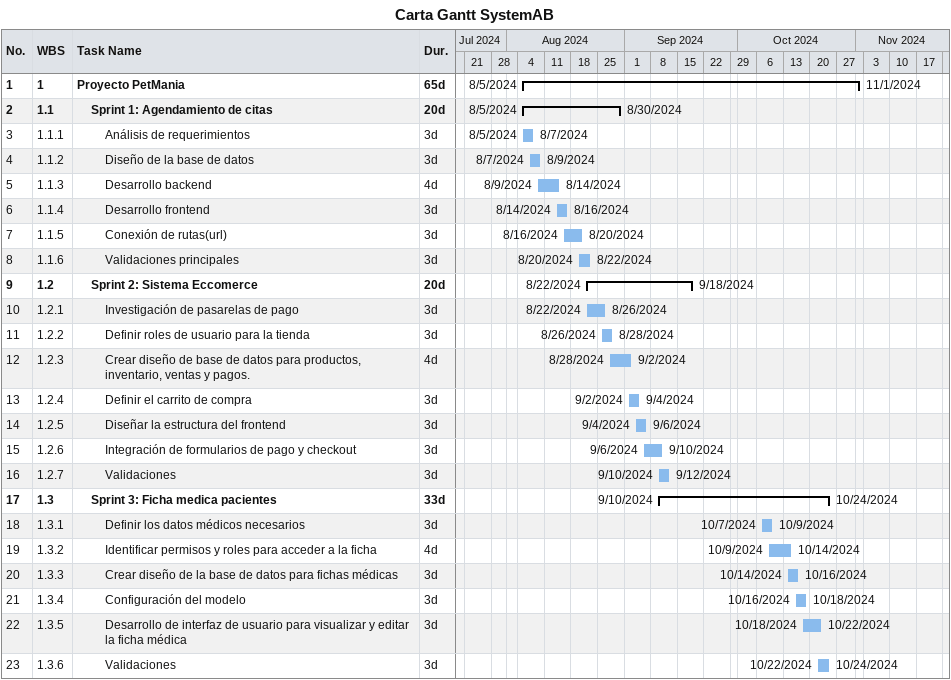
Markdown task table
Carta Gantt SystemAB

| ID | WBS | Task | Duration | Start | Finish |
|---|---|---|---|---|---|
| 1 | 1 | **Proyecto PetMania** | 65d | 2024-08-05 | 2024-11-01 |
| 2 | 1.1 | **Sprint 1: Agendamiento de citas** | 20d | 2024-08-05 | 2024-08-30 |
| 3 | 1.1.1 | Análisis de requerimientos | 3d | 2024-08-05 | 2024-08-07 |
| 4 | 1.1.2 | Diseño de la base de datos | 3d | 2024-08-07 | 2024-08-09 |
| 5 | 1.1.3 | Desarrollo backend | 4d | 2024-08-09 | 2024-08-14 |
| 6 | 1.1.4 | Desarrollo frontend | 3d | 2024-08-14 | 2024-08-16 |
| 7 | 1.1.5 | Conexión de rutas(url) | 3d | 2024-08-16 | 2024-08-20 |
| 8 | 1.1.6 | Validaciones principales | 3d | 2024-08-20 | 2024-08-22 |
| 9 | 1.2 | **Sprint 2: Sistema Eccomerce** | 20d | 2024-08-22 | 2024-09-18 |
| 10 | 1.2.1 | Investigación de pasarelas de pago | 3d | 2024-08-22 | 2024-08-26 |
| 11 | 1.2.2 | Definir roles de usuario para la tienda | 3d | 2024-08-26 | 2024-08-28 |
| 12 | 1.2.3 | Crear diseño de base de datos para productos, inventario, ventas y pagos. | 4d | 2024-08-28 | 2024-09-02 |
| 13 | 1.2.4 | Definir el carrito de compra | 3d | 2024-09-02 | 2024-09-04 |
| 14 | 1.2.5 | Diseñar la estructura del frontend | 3d | 2024-09-04 | 2024-09-06 |
| 15 | 1.2.6 | Integración de formularios de pago y checkout | 3d | 2024-09-06 | 2024-09-10 |
| 16 | 1.2.7 | Validaciones | 3d | 2024-09-10 | 2024-09-12 |
| 17 | 1.3 | **Sprint 3: Ficha medica pacientes** | 33d | 2024-09-10 | 2024-10-24 |
| 18 | 1.3.1 | Definir los datos médicos necesarios | 3d | 2024-10-07 | 2024-10-09 |
| 19 | 1.3.2 | Identificar permisos y roles para acceder a la ficha | 4d | 2024-10-09 | 2024-10-14 |
| 20 | 1.3.3 | Crear diseño de la base de datos para fichas médicas | 3d | 2024-10-14 | 2024-10-16 |
| 21 | 1.3.4 | Configuración del modelo | 3d | 2024-10-16 | 2024-10-18 |
| 22 | 1.3.5 | Desarrollo de interfaz de usuario para visualizar y editar la ficha médica | 3d | 2024-10-18 | 2024-10-22 |
| 23 | 1.3.6 | Validaciones | 3d | 2024-10-22 | 2024-10-24 |
